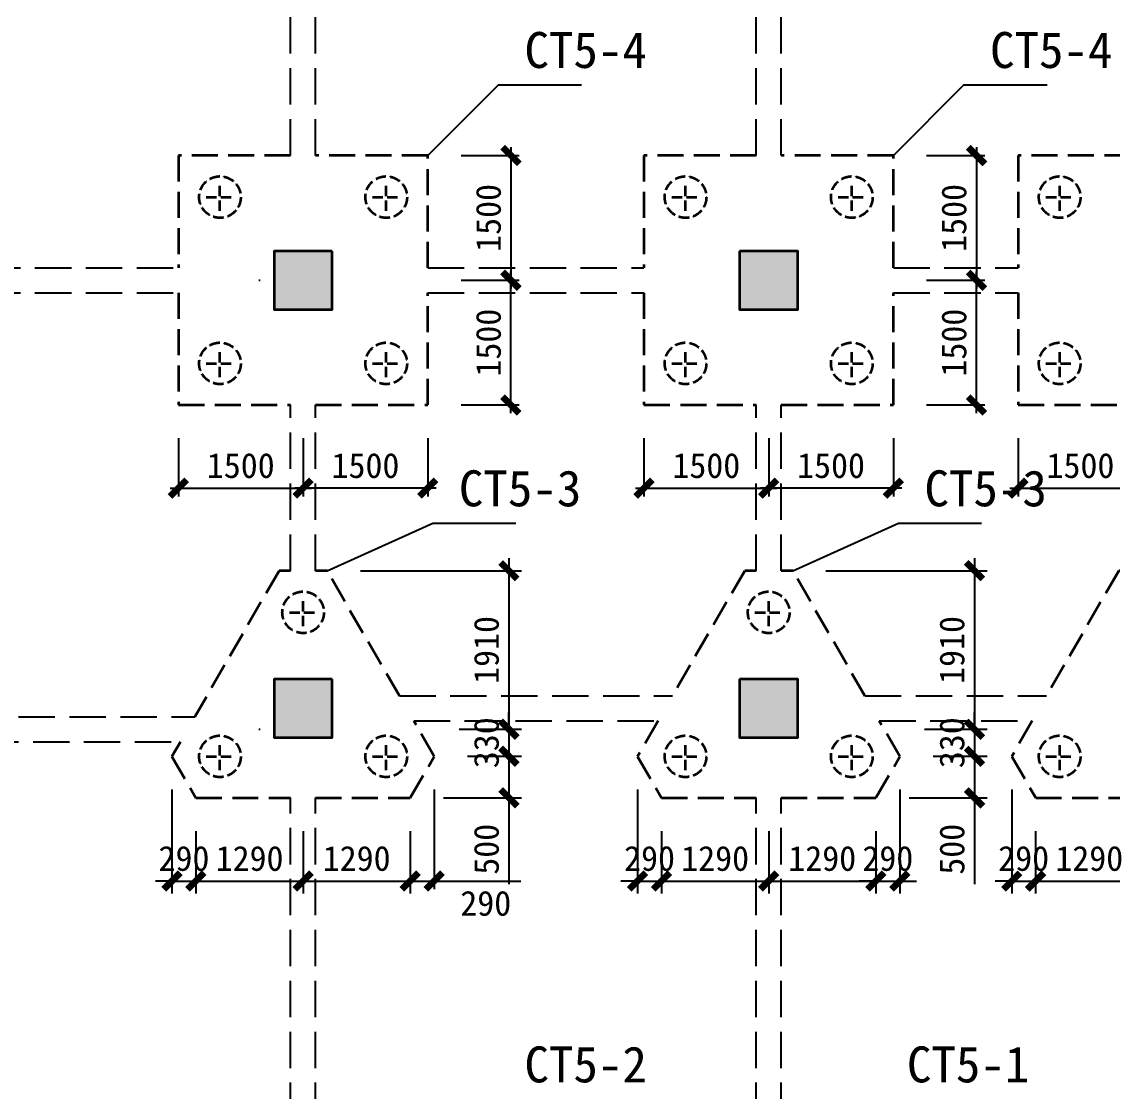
# Model space of a CAD drawing. Header units: millimetres. Extents: x -8252 to 341964, y -299084 to 206355.
# Drawn here: x 171950 to 185065, y 8563 to 21424 of the extents above; entities that cross this region are included whole.
import ezdxf

# ---------------------------------------------------------------- set-up
doc = ezdxf.new("R2010")
doc.units = ezdxf.units.MM
doc.header["$LTSCALE"] = 500
doc.header["$PDMODE"] = 2
doc.header["$PDSIZE"] = 200
doc.linetypes.add('DASH', pattern=[0.35, 0.25, -0.1])
doc.linetypes.add('DASHDOT', pattern=[25.4, 12.7, -6.35, 0, -6.35])
for name, color, linetype in [('dim____', 70, 'Continuous'), ('DOTE', 20, 'DASHDOT'), ('txt', 7, 'Continuous')]:
    doc.layers.add(name, color=color, linetype=linetype)
for name, color, linetype, lineweight in [('kz', 50, 'Continuous', 25), ('s117', 4, 'Continuous', 25), ('s121', 2, 'Continuous', 35), ('zkz', 200, 'Continuous', 35)]:
    doc.layers.add(name, color=color, linetype=linetype, lineweight=lineweight)
doc.styles.add('宋体', font='')
doc.styles.get('宋体').set_extended_font_data('宋体')
doc.dimstyles.new('ISO-25', dxfattribs={"dimtxt": 2.5, "dimasz": 2.5, "dimexe": 1.25, "dimexo": 0.625, "dimtad": 1, "dimtxsty": 'Standard', "dimcen": 2.5, "dimadec": 0, "dimazin": 0, "dimtfac": 1, "dimtmove": 0, "dimatfit": 3, "dimfxl": 1, "dimarcsym": 0})

# ---------------------------------------------------------------- blocks, each defined once
blk = doc.blocks.new('_ArchTick')
at = {"color": 0, "linetype": 'ByBlock', "const_width": 0.4}
blk.add_lwpolyline([(-0.5, -0.5), (0.5, 0.5)], dxfattribs=at)
blk = doc.blocks.new('*D154')
at = {"layer": 'Defpoints', "color": 0, "transparency": 16777216}
for p in [(183933, 16816), (185433, 16816), (185433, 15816)]:
    blk.add_point(p, dxfattribs=at)
at = {"layer": 'dim____', "color": 0, "lineweight": -2, "transparency": 16777216}
for p, q in [((183933, 16416), (183933, 15716)), ((185433, 16416), (185433, 15716)), ((183833, 15816), (185533, 15816))]:
    blk.add_line(p, q, dxfattribs=at)
at = {"layer": 'dim____', "color": 0, "lineweight": -2, "transparency": 16777216, "xscale": 200, "yscale": 200, "zscale": 200, "rotation": 180}
blk.add_blockref('_ArchTick', (183933, 15816), dxfattribs=at)
at = {"layer": 'dim____', "color": 0, "lineweight": -2, "transparency": 16777216, "xscale": 200, "yscale": 200, "zscale": 200}
blk.add_blockref('_ArchTick', (185433, 15816), dxfattribs=at)
at = {"layer": 'dim____', "color": 7, "transparency": 16777216, "insert": (184683, 16086), "char_height": 300, "attachment_point": 5, "style": '宋体'}
blk.add_mtext('1500', dxfattribs=at)
blk = doc.blocks.new('*D164')
at = {"layer": 'Defpoints', "color": 0, "transparency": 16777216}
for p in [(173833, 16816), (175333, 16816), (175333, 15816)]:
    blk.add_point(p, dxfattribs=at)
at = {"layer": 'dim____', "color": 0, "lineweight": -2, "transparency": 16777216}
for p, q in [((173833, 16416), (173833, 15716)), ((175333, 16416), (175333, 15716)), ((173733, 15816), (175433, 15816))]:
    blk.add_line(p, q, dxfattribs=at)
at = {"layer": 'dim____', "color": 0, "lineweight": -2, "transparency": 16777216, "xscale": 200, "yscale": 200, "zscale": 200, "rotation": 180}
blk.add_blockref('_ArchTick', (173833, 15816), dxfattribs=at)
at = {"layer": 'dim____', "color": 0, "lineweight": -2, "transparency": 16777216, "xscale": 200, "yscale": 200, "zscale": 200}
blk.add_blockref('_ArchTick', (175333, 15816), dxfattribs=at)
at = {"layer": 'dim____', "color": 7, "transparency": 16777216, "insert": (174583, 16086), "char_height": 300, "attachment_point": 5, "style": '宋体'}
blk.add_mtext('1500', dxfattribs=at)
blk = doc.blocks.new('*D165')
at = {"layer": 'Defpoints', "color": 0, "transparency": 16777216}
for p in [(175333, 16816), (176833, 16816), (175333, 15816)]:
    blk.add_point(p, dxfattribs=at)
at = {"layer": 'dim____', "color": 0, "lineweight": -2, "transparency": 16777216}
for p, q in [((175333, 16416), (175333, 15716)), ((176833, 16416), (176833, 15716)), ((176933, 15816), (175233, 15816))]:
    blk.add_line(p, q, dxfattribs=at)
at = {"layer": 'dim____', "color": 0, "lineweight": -2, "transparency": 16777216, "xscale": 200, "yscale": 200, "zscale": 200, "rotation": 180}
blk.add_blockref('_ArchTick', (175333, 15816), dxfattribs=at)
at = {"layer": 'dim____', "color": 0, "lineweight": -2, "transparency": 16777216, "xscale": 200, "yscale": 200, "zscale": 200}
blk.add_blockref('_ArchTick', (176833, 15816), dxfattribs=at)
at = {"layer": 'dim____', "color": 7, "transparency": 16777216, "insert": (176083, 16086), "char_height": 300, "attachment_point": 5, "style": '宋体'}
blk.add_mtext('1500', dxfattribs=at)
blk = doc.blocks.new('*D166')
at = {"layer": 'Defpoints', "color": 0, "transparency": 16777216}
for p in [(176833, 18316), (177833, 18316), (176833, 16816)]:
    blk.add_point(p, dxfattribs=at)
at = {"layer": 'dim____', "color": 0, "lineweight": -2, "transparency": 16777216}
for p, q in [((177833, 16716), (177833, 18416)), ((177233, 18316), (177933, 18316)), ((177233, 16816), (177933, 16816))]:
    blk.add_line(p, q, dxfattribs=at)
at = {"layer": 'dim____', "color": 0, "lineweight": -2, "transparency": 16777216, "xscale": 200, "yscale": 200, "zscale": 200}
for p, rotation in [((177833, 18316), 90), ((177833, 16816), 270)]:
    blk.add_blockref('_ArchTick', p, dxfattribs=dict(at, rotation=rotation))
at = {"layer": 'dim____', "color": 7, "transparency": 16777216, "insert": (177563, 17566), "char_height": 300, "attachment_point": 5, "rotation": 90, "style": '宋体'}
blk.add_mtext('1500', dxfattribs=at)
blk = doc.blocks.new('*D167')
at = {"layer": 'Defpoints', "color": 0, "transparency": 16777216}
for p in [(176833, 19816), (176833, 18316), (177833, 18316)]:
    blk.add_point(p, dxfattribs=at)
at = {"layer": 'dim____', "color": 0, "lineweight": -2, "transparency": 16777216}
for p, q in [((177233, 19816), (177933, 19816)), ((177833, 19916), (177833, 18216)), ((177233, 18316), (177933, 18316))]:
    blk.add_line(p, q, dxfattribs=at)
at = {"layer": 'dim____', "color": 0, "lineweight": -2, "transparency": 16777216, "xscale": 200, "yscale": 200, "zscale": 200}
for p, rotation in [((177833, 19816), 90), ((177833, 18316), 270)]:
    blk.add_blockref('_ArchTick', p, dxfattribs=dict(at, rotation=rotation))
at = {"layer": 'dim____', "color": 7, "transparency": 16777216, "insert": (177563, 19066), "char_height": 300, "attachment_point": 5, "rotation": 90, "style": '宋体'}
blk.add_mtext('1500', dxfattribs=at)
blk = doc.blocks.new('*D358')
at = {"layer": 'Defpoints', "color": 0, "transparency": 16777216}
for p in [(182433, 18316), (183433, 18316), (182433, 16816)]:
    blk.add_point(p, dxfattribs=at)
at = {"layer": 'dim____', "color": 0, "lineweight": -2, "transparency": 16777216}
for p, q in [((183433, 16716), (183433, 18416)), ((182833, 18316), (183533, 18316)), ((182833, 16816), (183533, 16816))]:
    blk.add_line(p, q, dxfattribs=at)
at = {"layer": 'dim____', "color": 0, "lineweight": -2, "transparency": 16777216, "xscale": 200, "yscale": 200, "zscale": 200}
for p, rotation in [((183433, 18316), 90), ((183433, 16816), 270)]:
    blk.add_blockref('_ArchTick', p, dxfattribs=dict(at, rotation=rotation))
at = {"layer": 'dim____', "color": 7, "transparency": 16777216, "insert": (183163, 17566), "char_height": 300, "attachment_point": 5, "rotation": 90, "style": '宋体'}
blk.add_mtext('1500', dxfattribs=at)
blk = doc.blocks.new('*D359')
at = {"layer": 'Defpoints', "color": 0, "transparency": 16777216}
for p in [(182433, 19816), (182433, 18316), (183433, 18316)]:
    blk.add_point(p, dxfattribs=at)
at = {"layer": 'dim____', "color": 0, "lineweight": -2, "transparency": 16777216}
for p, q in [((182833, 19816), (183533, 19816)), ((183433, 19916), (183433, 18216)), ((182833, 18316), (183533, 18316))]:
    blk.add_line(p, q, dxfattribs=at)
at = {"layer": 'dim____', "color": 0, "lineweight": -2, "transparency": 16777216, "xscale": 200, "yscale": 200, "zscale": 200}
for p, rotation in [((183433, 19816), 90), ((183433, 18316), 270)]:
    blk.add_blockref('_ArchTick', p, dxfattribs=dict(at, rotation=rotation))
at = {"layer": 'dim____', "color": 7, "transparency": 16777216, "insert": (183163, 19066), "char_height": 300, "attachment_point": 5, "rotation": 90, "style": '宋体'}
blk.add_mtext('1500', dxfattribs=at)
blk = doc.blocks.new('*D360')
at = {"layer": 'Defpoints', "color": 0, "transparency": 16777216}
for p in [(179433, 16816), (180933, 16816), (180933, 15816)]:
    blk.add_point(p, dxfattribs=at)
at = {"layer": 'dim____', "color": 0, "lineweight": -2, "transparency": 16777216}
for p, q in [((179433, 16416), (179433, 15716)), ((180933, 16416), (180933, 15716)), ((179333, 15816), (181033, 15816))]:
    blk.add_line(p, q, dxfattribs=at)
at = {"layer": 'dim____', "color": 0, "lineweight": -2, "transparency": 16777216, "xscale": 200, "yscale": 200, "zscale": 200, "rotation": 180}
blk.add_blockref('_ArchTick', (179433, 15816), dxfattribs=at)
at = {"layer": 'dim____', "color": 0, "lineweight": -2, "transparency": 16777216, "xscale": 200, "yscale": 200, "zscale": 200}
blk.add_blockref('_ArchTick', (180933, 15816), dxfattribs=at)
at = {"layer": 'dim____', "color": 7, "transparency": 16777216, "insert": (180183, 16086), "char_height": 300, "attachment_point": 5, "style": '宋体'}
blk.add_mtext('1500', dxfattribs=at)
blk = doc.blocks.new('*D361')
at = {"layer": 'Defpoints', "color": 0, "transparency": 16777216}
for p in [(180933, 16816), (182433, 16816), (180933, 15816)]:
    blk.add_point(p, dxfattribs=at)
at = {"layer": 'dim____', "color": 0, "lineweight": -2, "transparency": 16777216}
for p, q in [((180933, 16416), (180933, 15716)), ((182433, 16416), (182433, 15716)), ((182533, 15816), (180833, 15816))]:
    blk.add_line(p, q, dxfattribs=at)
at = {"layer": 'dim____', "color": 0, "lineweight": -2, "transparency": 16777216, "xscale": 200, "yscale": 200, "zscale": 200, "rotation": 180}
blk.add_blockref('_ArchTick', (180933, 15816), dxfattribs=at)
at = {"layer": 'dim____', "color": 0, "lineweight": -2, "transparency": 16777216, "xscale": 200, "yscale": 200, "zscale": 200}
blk.add_blockref('_ArchTick', (182433, 15816), dxfattribs=at)
at = {"layer": 'dim____', "color": 7, "transparency": 16777216, "insert": (181683, 16086), "char_height": 300, "attachment_point": 5, "style": '宋体'}
blk.add_mtext('1500', dxfattribs=at)
blk = doc.blocks.new('*D387')
at = {"layer": 'Defpoints', "color": 0, "transparency": 16777216}
for p in [(173756, 12591), (174044, 12091), (174044, 11091)]:
    blk.add_point(p, dxfattribs=at)
at = {"layer": 'dim____', "color": 0, "lineweight": -2, "transparency": 16777216}
for p, q in [((173756, 12191), (173756, 10941)), ((174044, 11691), (174044, 10941)), ((173756, 11091), (173556, 11091)), ((173756, 11091), (174044, 11091)), ((174044, 11091), (174244, 11091))]:
    blk.add_line(p, q, dxfattribs=at)
at = {"layer": 'dim____', "color": 0, "lineweight": -2, "transparency": 16777216, "xscale": 200, "yscale": 200, "zscale": 200}
blk.add_blockref('_ArchTick', (173756, 11091), dxfattribs=at)
at = {"layer": 'dim____', "color": 0, "lineweight": -2, "transparency": 16777216, "xscale": 200, "yscale": 200, "zscale": 200, "rotation": 180}
blk.add_blockref('_ArchTick', (174044, 11091), dxfattribs=at)
at = {"layer": 'dim____', "color": 7, "transparency": 16777216, "insert": (173900, 11361), "char_height": 300, "attachment_point": 5, "style": '宋体'}
blk.add_mtext('290', dxfattribs=at)
blk = doc.blocks.new('*D388')
at = {"layer": 'Defpoints', "color": 0, "transparency": 16777216}
for p in [(174044, 12091), (175333, 12091), (175333, 11091)]:
    blk.add_point(p, dxfattribs=at)
at = {"layer": 'dim____', "color": 0, "lineweight": -2, "transparency": 16777216}
for p, q in [((174044, 11691), (174044, 10941)), ((175333, 11691), (175333, 10941)), ((173894, 11091), (175483, 11091))]:
    blk.add_line(p, q, dxfattribs=at)
at = {"layer": 'dim____', "color": 0, "lineweight": -2, "transparency": 16777216, "xscale": 200, "yscale": 200, "zscale": 200, "rotation": 180}
blk.add_blockref('_ArchTick', (174044, 11091), dxfattribs=at)
at = {"layer": 'dim____', "color": 0, "lineweight": -2, "transparency": 16777216, "xscale": 200, "yscale": 200, "zscale": 200}
blk.add_blockref('_ArchTick', (175333, 11091), dxfattribs=at)
at = {"layer": 'dim____', "color": 7, "transparency": 16777216, "insert": (174689, 11361), "char_height": 300, "attachment_point": 5, "style": '宋体'}
blk.add_mtext('1290', dxfattribs=at)
blk = doc.blocks.new('*D389')
at = {"layer": 'Defpoints', "color": 0, "transparency": 16777216}
for p in [(175333, 12091), (176622, 12091), (176622, 11091)]:
    blk.add_point(p, dxfattribs=at)
at = {"layer": 'dim____', "color": 0, "lineweight": -2, "transparency": 16777216}
for p, q in [((175333, 11691), (175333, 10941)), ((176622, 11691), (176622, 10941)), ((175183, 11091), (176772, 11091))]:
    blk.add_line(p, q, dxfattribs=at)
at = {"layer": 'dim____', "color": 0, "lineweight": -2, "transparency": 16777216, "xscale": 200, "yscale": 200, "zscale": 200, "rotation": 180}
blk.add_blockref('_ArchTick', (175333, 11091), dxfattribs=at)
at = {"layer": 'dim____', "color": 0, "lineweight": -2, "transparency": 16777216, "xscale": 200, "yscale": 200, "zscale": 200}
blk.add_blockref('_ArchTick', (176622, 11091), dxfattribs=at)
at = {"layer": 'dim____', "color": 7, "transparency": 16777216, "insert": (175977, 11361), "char_height": 300, "attachment_point": 5, "style": '宋体'}
blk.add_mtext('1290', dxfattribs=at)
blk = doc.blocks.new('*D390')
at = {"layer": 'Defpoints', "color": 0, "transparency": 16777216}
for p in [(176910, 12591), (176622, 12091), (176910, 11091)]:
    blk.add_point(p, dxfattribs=at)
at = {"layer": 'dim____', "color": 0, "lineweight": -2, "transparency": 16777216}
for p, q in [((176910, 12191), (176910, 10991)), ((176622, 11691), (176622, 10991)), ((176522, 11091), (176910, 11091)), ((176910, 11091), (177950, 11091))]:
    blk.add_line(p, q, dxfattribs=at)
at = {"layer": 'dim____', "color": 0, "lineweight": -2, "transparency": 16777216, "xscale": 200, "yscale": 200, "zscale": 200, "rotation": 180}
blk.add_blockref('_ArchTick', (176622, 11091), dxfattribs=at)
at = {"layer": 'dim____', "color": 0, "lineweight": -2, "transparency": 16777216, "xscale": 200, "yscale": 200, "zscale": 200}
blk.add_blockref('_ArchTick', (176910, 11091), dxfattribs=at)
at = {"layer": 'dim____', "color": 7, "transparency": 16777216, "insert": (177530, 10821), "char_height": 300, "attachment_point": 5, "style": '宋体'}
blk.add_mtext('290', dxfattribs=at)
blk = doc.blocks.new('*D391')
at = {"layer": 'Defpoints', "color": 0, "transparency": 16777216}
for p in [(175622, 14823), (176809, 12916), (177809, 12916)]:
    blk.add_point(p, dxfattribs=at)
at = {"layer": 'dim____', "color": 0, "lineweight": -2, "transparency": 16777216}
for p, q in [((177809, 14973), (177809, 12766)), ((176022, 14823), (177959, 14823)), ((177209, 12916), (177959, 12916))]:
    blk.add_line(p, q, dxfattribs=at)
at = {"layer": 'dim____', "color": 0, "lineweight": -2, "transparency": 16777216, "xscale": 200, "yscale": 200, "zscale": 200}
for p, rotation in [((177809, 14823), 90), ((177809, 12916), 270)]:
    blk.add_blockref('_ArchTick', p, dxfattribs=dict(at, rotation=rotation))
at = {"layer": 'dim____', "color": 7, "transparency": 16777216, "insert": (177539, 13870), "char_height": 300, "attachment_point": 5, "rotation": 90, "style": '宋体'}
blk.add_mtext('1910', dxfattribs=at)
blk = doc.blocks.new('*D385')
at = {"layer": 'Defpoints', "color": 0, "transparency": 16777216}
for p in [(176809, 12916), (176910, 12591), (177809, 12591)]:
    blk.add_point(p, dxfattribs=at)
at = {"layer": 'dim____', "color": 0, "lineweight": -2, "transparency": 16777216}
for p, q in [((177809, 12916), (177809, 13116)), ((177209, 12916), (177959, 12916)), ((177809, 12916), (177809, 12591)), ((177310, 12591), (177959, 12591)), ((177809, 12591), (177809, 12391))]:
    blk.add_line(p, q, dxfattribs=at)
at = {"layer": 'dim____', "color": 0, "lineweight": -2, "transparency": 16777216, "xscale": 200, "yscale": 200, "zscale": 200}
for p, rotation in [((177809, 12916), 270), ((177809, 12591), 90)]:
    blk.add_blockref('_ArchTick', p, dxfattribs=dict(at, rotation=rotation))
at = {"layer": 'dim____', "color": 7, "transparency": 16777216, "insert": (177539, 12754), "char_height": 300, "attachment_point": 5, "rotation": 90, "style": '宋体'}
blk.add_mtext('330', dxfattribs=at)
blk = doc.blocks.new('*D386')
at = {"layer": 'Defpoints', "color": 0, "transparency": 16777216}
for p in [(176910, 12591), (176622, 12091), (177809, 12091)]:
    blk.add_point(p, dxfattribs=at)
at = {"layer": 'dim____', "color": 0, "lineweight": -2, "transparency": 16777216}
for p, q in [((177809, 12741), (177809, 12091)), ((177310, 12591), (177959, 12591)), ((177022, 12091), (177959, 12091)), ((177809, 12091), (177809, 11054))]:
    blk.add_line(p, q, dxfattribs=at)
at = {"layer": 'dim____', "color": 0, "lineweight": -2, "transparency": 16777216, "xscale": 200, "yscale": 200, "zscale": 200}
for p, rotation in [((177809, 12591), 90), ((177809, 12091), 270)]:
    blk.add_blockref('_ArchTick', p, dxfattribs=dict(at, rotation=rotation))
at = {"layer": 'dim____', "color": 7, "transparency": 16777216, "insert": (177539, 11473), "char_height": 300, "attachment_point": 5, "rotation": 90, "style": '宋体'}
blk.add_mtext('500', dxfattribs=at)
blk = doc.blocks.new('*D392')
at = {"layer": 'Defpoints', "color": 0, "transparency": 16777216}
for p in [(179356, 12591), (179644, 12091), (179644, 11091)]:
    blk.add_point(p, dxfattribs=at)
at = {"layer": 'dim____', "color": 0, "lineweight": -2, "transparency": 16777216}
for p, q in [((179356, 12191), (179356, 10941)), ((179644, 11691), (179644, 10941)), ((179356, 11091), (179156, 11091)), ((179356, 11091), (179644, 11091)), ((179644, 11091), (179844, 11091))]:
    blk.add_line(p, q, dxfattribs=at)
at = {"layer": 'dim____', "color": 0, "lineweight": -2, "transparency": 16777216, "xscale": 200, "yscale": 200, "zscale": 200}
blk.add_blockref('_ArchTick', (179356, 11091), dxfattribs=at)
at = {"layer": 'dim____', "color": 0, "lineweight": -2, "transparency": 16777216, "xscale": 200, "yscale": 200, "zscale": 200, "rotation": 180}
blk.add_blockref('_ArchTick', (179644, 11091), dxfattribs=at)
at = {"layer": 'dim____', "color": 7, "transparency": 16777216, "insert": (179500, 11361), "char_height": 300, "attachment_point": 5, "style": '宋体'}
blk.add_mtext('290', dxfattribs=at)
blk = doc.blocks.new('*D393')
at = {"layer": 'Defpoints', "color": 0, "transparency": 16777216}
for p in [(179644, 12091), (180933, 12091), (180933, 11091)]:
    blk.add_point(p, dxfattribs=at)
at = {"layer": 'dim____', "color": 0, "lineweight": -2, "transparency": 16777216}
for p, q in [((179644, 11691), (179644, 10941)), ((180933, 11691), (180933, 10941)), ((179494, 11091), (181083, 11091))]:
    blk.add_line(p, q, dxfattribs=at)
at = {"layer": 'dim____', "color": 0, "lineweight": -2, "transparency": 16777216, "xscale": 200, "yscale": 200, "zscale": 200, "rotation": 180}
blk.add_blockref('_ArchTick', (179644, 11091), dxfattribs=at)
at = {"layer": 'dim____', "color": 0, "lineweight": -2, "transparency": 16777216, "xscale": 200, "yscale": 200, "zscale": 200}
blk.add_blockref('_ArchTick', (180933, 11091), dxfattribs=at)
at = {"layer": 'dim____', "color": 7, "transparency": 16777216, "insert": (180289, 11361), "char_height": 300, "attachment_point": 5, "style": '宋体'}
blk.add_mtext('1290', dxfattribs=at)
blk = doc.blocks.new('*D394')
at = {"layer": 'Defpoints', "color": 0, "transparency": 16777216}
for p in [(180933, 12091), (182222, 12091), (182222, 11091)]:
    blk.add_point(p, dxfattribs=at)
at = {"layer": 'dim____', "color": 0, "lineweight": -2, "transparency": 16777216}
for p, q in [((180933, 11691), (180933, 10941)), ((182222, 11691), (182222, 10941)), ((180783, 11091), (182372, 11091))]:
    blk.add_line(p, q, dxfattribs=at)
at = {"layer": 'dim____', "color": 0, "lineweight": -2, "transparency": 16777216, "xscale": 200, "yscale": 200, "zscale": 200, "rotation": 180}
blk.add_blockref('_ArchTick', (180933, 11091), dxfattribs=at)
at = {"layer": 'dim____', "color": 0, "lineweight": -2, "transparency": 16777216, "xscale": 200, "yscale": 200, "zscale": 200}
blk.add_blockref('_ArchTick', (182222, 11091), dxfattribs=at)
at = {"layer": 'dim____', "color": 7, "transparency": 16777216, "insert": (181577, 11361), "char_height": 300, "attachment_point": 5, "style": '宋体'}
blk.add_mtext('1290', dxfattribs=at)
blk = doc.blocks.new('*D395')
at = {"layer": 'Defpoints', "color": 0, "transparency": 16777216}
for p in [(182510, 12591), (182222, 12091), (182510, 11091)]:
    blk.add_point(p, dxfattribs=at)
at = {"layer": 'dim____', "color": 0, "lineweight": -2, "transparency": 16777216}
for p, q in [((182510, 12191), (182510, 10941)), ((182222, 11691), (182222, 10941)), ((182222, 11091), (182022, 11091)), ((182222, 11091), (182510, 11091)), ((182510, 11091), (182710, 11091))]:
    blk.add_line(p, q, dxfattribs=at)
at = {"layer": 'dim____', "color": 0, "lineweight": -2, "transparency": 16777216, "xscale": 200, "yscale": 200, "zscale": 200}
blk.add_blockref('_ArchTick', (182222, 11091), dxfattribs=at)
at = {"layer": 'dim____', "color": 0, "lineweight": -2, "transparency": 16777216, "xscale": 200, "yscale": 200, "zscale": 200, "rotation": 180}
blk.add_blockref('_ArchTick', (182510, 11091), dxfattribs=at)
at = {"layer": 'dim____', "color": 7, "transparency": 16777216, "insert": (182366, 11361), "char_height": 300, "attachment_point": 5, "style": '宋体'}
blk.add_mtext('290', dxfattribs=at)
blk = doc.blocks.new('*D396')
at = {"layer": 'Defpoints', "color": 0, "transparency": 16777216}
for p in [(181222, 14823), (182409, 12916), (183409, 12916)]:
    blk.add_point(p, dxfattribs=at)
at = {"layer": 'dim____', "color": 0, "lineweight": -2, "transparency": 16777216}
for p, q in [((183409, 14973), (183409, 12766)), ((181622, 14823), (183559, 14823)), ((182809, 12916), (183559, 12916))]:
    blk.add_line(p, q, dxfattribs=at)
at = {"layer": 'dim____', "color": 0, "lineweight": -2, "transparency": 16777216, "xscale": 200, "yscale": 200, "zscale": 200}
for p, rotation in [((183409, 14823), 90), ((183409, 12916), 270)]:
    blk.add_blockref('_ArchTick', p, dxfattribs=dict(at, rotation=rotation))
at = {"layer": 'dim____', "color": 7, "transparency": 16777216, "insert": (183139, 13870), "char_height": 300, "attachment_point": 5, "rotation": 90, "style": '宋体'}
blk.add_mtext('1910', dxfattribs=at)
blk = doc.blocks.new('*D397')
at = {"layer": 'Defpoints', "color": 0, "transparency": 16777216}
for p in [(182409, 12916), (182510, 12591), (183409, 12591)]:
    blk.add_point(p, dxfattribs=at)
at = {"layer": 'dim____', "color": 0, "lineweight": -2, "transparency": 16777216}
for p, q in [((183409, 12916), (183409, 13116)), ((182809, 12916), (183559, 12916)), ((183409, 12916), (183409, 12591)), ((182910, 12591), (183559, 12591)), ((183409, 12591), (183409, 12391))]:
    blk.add_line(p, q, dxfattribs=at)
at = {"layer": 'dim____', "color": 0, "lineweight": -2, "transparency": 16777216, "xscale": 200, "yscale": 200, "zscale": 200}
for p, rotation in [((183409, 12916), 270), ((183409, 12591), 90)]:
    blk.add_blockref('_ArchTick', p, dxfattribs=dict(at, rotation=rotation))
at = {"layer": 'dim____', "color": 7, "transparency": 16777216, "insert": (183139, 12754), "char_height": 300, "attachment_point": 5, "rotation": 90, "style": '宋体'}
blk.add_mtext('330', dxfattribs=at)
blk = doc.blocks.new('*D398')
at = {"layer": 'Defpoints', "color": 0, "transparency": 16777216}
for p in [(182510, 12591), (182222, 12091), (183409, 12091)]:
    blk.add_point(p, dxfattribs=at)
at = {"layer": 'dim____', "color": 0, "lineweight": -2, "transparency": 16777216}
for p, q in [((183409, 12741), (183409, 12091)), ((182910, 12591), (183559, 12591)), ((182622, 12091), (183559, 12091)), ((183409, 12091), (183409, 11054))]:
    blk.add_line(p, q, dxfattribs=at)
at = {"layer": 'dim____', "color": 0, "lineweight": -2, "transparency": 16777216, "xscale": 200, "yscale": 200, "zscale": 200}
for p, rotation in [((183409, 12591), 90), ((183409, 12091), 270)]:
    blk.add_blockref('_ArchTick', p, dxfattribs=dict(at, rotation=rotation))
at = {"layer": 'dim____', "color": 7, "transparency": 16777216, "insert": (183139, 11473), "char_height": 300, "attachment_point": 5, "rotation": 90, "style": '宋体'}
blk.add_mtext('500', dxfattribs=at)
blk = doc.blocks.new('*D399')
at = {"layer": 'Defpoints', "color": 0, "transparency": 16777216}
for p in [(183856, 12591), (184144, 12091), (184144, 11091)]:
    blk.add_point(p, dxfattribs=at)
at = {"layer": 'dim____', "color": 0, "lineweight": -2, "transparency": 16777216}
for p, q in [((183856, 12191), (183856, 10941)), ((184144, 11691), (184144, 10941)), ((183856, 11091), (183656, 11091)), ((183856, 11091), (184144, 11091)), ((184144, 11091), (184344, 11091))]:
    blk.add_line(p, q, dxfattribs=at)
at = {"layer": 'dim____', "color": 0, "lineweight": -2, "transparency": 16777216, "xscale": 200, "yscale": 200, "zscale": 200}
blk.add_blockref('_ArchTick', (183856, 11091), dxfattribs=at)
at = {"layer": 'dim____', "color": 0, "lineweight": -2, "transparency": 16777216, "xscale": 200, "yscale": 200, "zscale": 200, "rotation": 180}
blk.add_blockref('_ArchTick', (184144, 11091), dxfattribs=at)
at = {"layer": 'dim____', "color": 7, "transparency": 16777216, "insert": (184000, 11361), "char_height": 300, "attachment_point": 5, "style": '宋体'}
blk.add_mtext('290', dxfattribs=at)
blk = doc.blocks.new('*D400')
at = {"layer": 'Defpoints', "color": 0, "transparency": 16777216}
for p in [(184144, 12091), (185433, 12091), (185433, 11091)]:
    blk.add_point(p, dxfattribs=at)
at = {"layer": 'dim____', "color": 0, "lineweight": -2, "transparency": 16777216}
for p, q in [((184144, 11691), (184144, 10941)), ((185433, 11691), (185433, 10941)), ((183994, 11091), (185583, 11091))]:
    blk.add_line(p, q, dxfattribs=at)
at = {"layer": 'dim____', "color": 0, "lineweight": -2, "transparency": 16777216, "xscale": 200, "yscale": 200, "zscale": 200, "rotation": 180}
blk.add_blockref('_ArchTick', (184144, 11091), dxfattribs=at)
at = {"layer": 'dim____', "color": 0, "lineweight": -2, "transparency": 16777216, "xscale": 200, "yscale": 200, "zscale": 200}
blk.add_blockref('_ArchTick', (185433, 11091), dxfattribs=at)
at = {"layer": 'dim____', "color": 7, "transparency": 16777216, "insert": (184789, 11361), "char_height": 300, "attachment_point": 5, "style": '宋体'}
blk.add_mtext('1290', dxfattribs=at)

msp = doc.modelspace()

# ---------------------------------------------------------------- hatches: boundary and pattern name
at = {"layer": 'kz'}
h = msp.add_hatch(color=52, dxfattribs=at)
h.dxf.hatch_style = 1
h.paths.add_polyline_path([(175683.088, 18666.423), (174983.088, 18666.423), (174983.088, 17966.423), (175683.088, 17966.423)])
h = msp.add_hatch(color=52, dxfattribs=at)
h.dxf.hatch_style = 1
h.paths.add_polyline_path([(180583.088, 18666.423), (180583.088, 17966.423), (181283.088, 17966.423), (181283.088, 18666.423)])
h = msp.add_hatch(color=52, dxfattribs=at)
h.dxf.hatch_style = 1
h.paths.add_polyline_path([(175683.088, 13517.423), (174983.088, 13517.423), (174983.088, 12817.423), (175683.088, 12817.423)])
h = msp.add_hatch(color=52, dxfattribs=at)
h.dxf.hatch_style = 1
h.paths.add_polyline_path([(180583.088, 13517.423), (180583.088, 12817.423), (181283.088, 12817.423), (181283.088, 13517.423)])

# ---------------------------------------------------------------- linework, layer by layer
at = {"layer": 'DOTE', "ltscale": 5}
for p, q in [((175333.088, 59216.423), (175333.088, -2133.577)), ((222433.088, 18316.423), (143483.088, 18316.423)), ((222433.088, 12916.423), (143483.088, 12916.423))]:
    msp.add_line(p, q, dxfattribs=at)
at = {"layer": 'kz', "lineweight": 35}
for points in [[(175683.088, 18666.423), (174983.088, 18666.423), (174983.088, 17966.423), (175683.088, 17966.423)], [(180583.088, 18666.423), (180583.088, 17966.423), (181283.088, 17966.423), (181283.088, 18666.423)], [(175683.088, 13517.423), (174983.088, 13517.423), (174983.088, 12817.423), (175683.088, 12817.423)], [(180583.088, 13517.423), (180583.088, 12817.423), (181283.088, 12817.423), (181283.088, 13517.423)]]:
    msp.add_lwpolyline(points, close=True, dxfattribs=at)
at = {"layer": 's117', "linetype": 'DASH', "ltscale": 3.5}
for p, q in [((180783.088, 19816.423), (180783.088, 22866.423)), ((181083.088, 19816.423), (181083.088, 22866.423)), ((175183.088, 19816.423), (175183.088, 22689.073)), ((175483.088, 19816.423), (175483.088, 22689.073)), ((168433.088, 18466.423), (173833.088, 18466.423)), ((176833.088, 18466.423), (179433.088, 18466.423)), ((182433.088, 18466.423), (183933.088, 18466.423)), ((168433.088, 18166.423), (173833.088, 18166.423)), ((176833.088, 18166.423), (179433.088, 18166.423)), ((182433.088, 18166.423), (183933.088, 18166.423)), ((175183.088, 14822.124), (175183.088, 16816.423)), ((175483.088, 14822.124), (175483.088, 16816.423)), ((180783.088, 14822.124), (180783.088, 16816.423)), ((181083.088, 14822.124), (181083.088, 16816.423)), ((176490.503, 13317.423), (179775.674, 13317.423)), ((182090.504, 13317.423), (184275.673, 13317.423)), ((168235.995, 13066.423), (174030.759, 13066.423)), ((176663.708, 13017.423), (179602.469, 13017.423)), ((182263.709, 13017.423), (184102.468, 13017.423)), ((168409.2, 12766.423), (173857.554, 12766.423)), ((175183.088, 7616.423), (175183.088, 12090.073)), ((175483.088, 7616.423), (175483.088, 12090.073)), ((180783.088, 7616.423), (180783.088, 12090.073)), ((181083.088, 7616.423), (181083.088, 12090.073))]:
    msp.add_line(p, q, dxfattribs=at)
at = {"layer": 's121', "linetype": 'DASH', "ltscale": 2.5}
for points in [[(175183.088, 19816.423), (173833.088, 19816.423), (173833.088, 18466.423)], [(176833.088, 18466.423), (176833.088, 19816.423), (175483.088, 19816.423)], [(180783.088, 19816.423), (179433.088, 19816.423), (179433.088, 18466.423)], [(182433.088, 18466.423), (182433.088, 19816.423), (181083.088, 19816.423)], [(185283.088, 19816.423), (183933.088, 19816.423), (183933.088, 18466.423)], [(173833.088, 18166.423), (173833.088, 16816.423), (175183.088, 16816.423)], [(175483.088, 16816.423), (176833.088, 16816.423), (176833.088, 18166.423)], [(179433.088, 18166.423), (179433.088, 16816.423), (180783.088, 16816.423)], [(181083.088, 16816.423), (182433.088, 16816.423), (182433.088, 18166.423)], [(183933.088, 18166.423), (183933.088, 16816.423), (185283.088, 16816.423)], [(175183.088, 14822.124), (175044.412, 14822.124), (174030.759, 13066.423)], [(176490.503, 13317.423), (175621.764, 14822.124), (175483.088, 14822.124)], [(180783.088, 14822.124), (180644.412, 14822.124), (179775.674, 13317.423)], [(182090.504, 13317.423), (181221.764, 14822.124), (181083.088, 14822.124)], [(185283.088, 14822.124), (185144.412, 14822.124), (184275.673, 13317.423)], [(175483.088, 12090.073), (176621.764, 12090.074), (176910.438, 12590.074), (176663.708, 13017.423)], [(179602.469, 13017.423), (179355.738, 12590.073), (179644.412, 12090.073), (180783.088, 12090.073)], [(181083.088, 12090.073), (182221.764, 12090.074), (182510.44, 12590.074), (182263.709, 13017.423)], [(184102.468, 13017.423), (183855.737, 12590.073), (184144.412, 12090.073), (185283.088, 12090.073)], [(173857.554, 12766.423), (173755.738, 12590.073), (174044.412, 12090.073), (175183.088, 12090.073)]]:
    msp.add_lwpolyline(points, dxfattribs=at)
at = {"layer": 'txt'}
for points in [[(176833.088, 19816.423), (177681.616, 20664.951), (178681.616, 20664.951)], [(182433.088, 19816.423), (183281.616, 20664.951), (184281.616, 20664.951)], [(175621.578, 14823.124), (176892.831, 15393.329), (177892.831, 15393.329)], [(181221.578, 14823.124), (182492.831, 15393.329), (183492.831, 15393.329)]]:
    msp.add_lwpolyline(points, dxfattribs=at)
at = {"layer": 'zkz', "linetype": 'DASH'}
for p, q in [((174333.088, 19151.423), (174333.088, 19481.423)), ((176333.088, 19151.423), (176333.088, 19481.423)), ((179933.088, 19151.423), (179933.088, 19481.423)), ((181933.088, 19151.423), (181933.088, 19481.423)), ((184433.088, 19151.423), (184433.088, 19481.423)), ((174168.088, 19316.423), (174498.088, 19316.423)), ((176168.088, 19316.423), (176498.088, 19316.423)), ((179768.088, 19316.423), (180098.088, 19316.423)), ((181768.088, 19316.423), (182098.088, 19316.423)), ((184268.088, 19316.423), (184598.088, 19316.423)), ((174333.088, 17151.423), (174333.088, 17481.423)), ((176333.088, 17151.423), (176333.088, 17481.423)), ((179933.088, 17151.423), (179933.088, 17481.423)), ((181933.088, 17151.423), (181933.088, 17481.423)), ((184433.088, 17151.423), (184433.088, 17481.423)), ((174168.088, 17316.423), (174498.088, 17316.423)), ((176168.088, 17316.423), (176498.088, 17316.423)), ((179768.088, 17316.423), (180098.088, 17316.423)), ((181768.088, 17316.423), (182098.088, 17316.423)), ((184268.088, 17316.423), (184598.088, 17316.423)), ((175333.088, 14157.124), (175333.088, 14487.124)), ((180933.088, 14157.124), (180933.088, 14487.124)), ((175168.088, 14322.124), (175498.088, 14322.124)), ((180768.088, 14322.124), (181098.088, 14322.124)), ((174333.088, 12425.073), (174333.088, 12755.073)), ((176333.088, 12425.074), (176333.088, 12755.074)), ((179933.088, 12425.073), (179933.088, 12755.073)), ((181933.088, 12425.074), (181933.088, 12755.074)), ((184433.088, 12425.073), (184433.088, 12755.073)), ((174168.088, 12590.073), (174498.088, 12590.073)), ((176168.088, 12590.074), (176498.088, 12590.074)), ((179768.088, 12590.073), (180098.088, 12590.073)), ((181768.088, 12590.074), (182098.088, 12590.074)), ((184268.088, 12590.073), (184598.088, 12590.073))]:
    msp.add_line(p, q, dxfattribs=at)
for centre in [(174333.088, 19316.423), (176333.088, 19316.423), (179933.088, 19316.423), (181933.088, 19316.423), (184433.088, 19316.423), (174333.088, 17316.423), (176333.088, 17316.423), (179933.088, 17316.423), (181933.088, 17316.423), (184433.088, 17316.423), (175333.088, 14322.124), (180933.088, 14322.124), (174333.088, 12590.073), (176333.088, 12590.074), (179933.088, 12590.073), (181933.088, 12590.074), (184433.088, 12590.073)]:
    msp.add_circle(centre, 250, dxfattribs=at)

# ---------------------------------------------------------------- texts
at = {"layer": 'txt', "char_height": 433, "width": 1000, "attachment_point": 5}
for s, insert in [('CT5-4', (178731.778, 21081.684)), ('CT5-4', (184331.778, 21081.684)), ('CT5-3', (177942.992, 15810.062)), ('CT5-3', (183542.992, 15810.062)), ('CT5-2', (178731.778, 8881.684)), ('CT5-1', (183331.778, 8881.684))]:
    msp.add_mtext(s, dxfattribs=dict(at, insert=insert))

# ---------------------------------------------------------------- dimensions: what is measured, and where the dimension line sits
at = {"layer": 'dim____'}
for p1, p2, distance, picture, middle in [((176833.088, 19816.423), (176833.088, 18316.423), 1000, '*D167', (177563.088, 19066.423)), ((182433.088, 19816.423), (182433.088, 18316.423), 1000, '*D359', (183163.088, 19066.423)), ((176833.088, 16816.423), (176833.088, 18316.423), -1000, '*D166', (177563.088, 17566.423)), ((182433.088, 16816.423), (182433.088, 18316.423), -1000, '*D358', (183163.088, 17566.423)), ((173833.088, 16816.423), (175333.088, 16816.423), -1000, '*D164', (174583.088, 16086.423)), ((176833.088, 16816.423), (175333.088, 16816.423), 1000, '*D165', (176083.088, 16086.423)), ((179433.088, 16816.423), (180933.088, 16816.423), -1000, '*D360', (180183.088, 16086.423)), ((182433.088, 16816.423), (180933.088, 16816.423), 1000, '*D361', (181683.088, 16086.423)), ((183933.088, 16816.423), (185433.088, 16816.423), -1000, '*D154', (184683.088, 16086.423))]:
    dim = msp.add_aligned_dim(p1=p1, p2=p2, distance=distance, dimstyle='ISO-25', override={"dimtxt": 300, "dimasz": 200, "dimexe": 100, "dimexo": 400, "dimgap": 120, "dimrnd": 10, "dimtxsty": '宋体', "dimblk1": 'ArchTick', "dimblk2": 'ArchTick', "dimsah": 1, "dimdle": 100, "dimclrt": 7, "dimtix": 1}, dxfattribs=at)
    dim.commit()
    dim.dimension.update_dxf_attribs({"geometry": picture, "text_midpoint": middle})
for base, p1, p2, picture, middle in [((177809.014, 12916.423), (175621.578, 14823.124), (176809.014, 12916.423), '*D391', (177539.014, 13869.774)), ((183409.014, 12916.423), (181221.578, 14823.124), (182409.014, 12916.423), '*D396', (183139.014, 13869.774)), ((177809.014, 12591.074), (176809.014, 12916.423), (176910.252, 12591.074), '*D385', (177539.014, 12753.749)), ((183409.014, 12591.074), (182409.014, 12916.423), (182510.252, 12591.074), '*D397', (183139.014, 12753.749))]:
    dim = msp.add_linear_dim(base=base, p1=p1, p2=p2, angle=90, dimstyle='ISO-25', override={"dimtxt": 300, "dimasz": 200, "dimexe": 150, "dimexo": 400, "dimgap": 120, "dimtad": 1, "dimrnd": 10, "dimtxsty": '宋体', "dimblk1": 'ArchTick', "dimblk2": 'ArchTick', "dimsah": 1, "dimdle": 150, "dimclrt": 7, "dimtix": 1, "dimtmove": 0}, dxfattribs=at)
    dim.commit()
    dim.dimension.update_dxf_attribs({"geometry": picture, "text_midpoint": middle})
for base, p1, p2, picture, middle in [((177809.014, 12091.074), (176910.252, 12591.074), (176621.578, 12091.074), '*D386', (177809.014, 11472.75)), ((183409.014, 12091.074), (182510.252, 12591.074), (182221.578, 12091.074), '*D398', (183409.014, 11472.75))]:
    dim = msp.add_linear_dim(base=base, p1=p1, p2=p2, angle=90, dimstyle='ISO-25', override={"dimtxt": 300, "dimasz": 200, "dimexe": 150, "dimexo": 400, "dimgap": 120, "dimrnd": 10, "dimtxsty": '宋体', "dimblk1": 'ArchTick', "dimblk2": 'ArchTick', "dimsah": 1, "dimdle": 150, "dimclrt": 7, "dimtix": 1}, dxfattribs=at)
    dim.commit()
    dim.dimension.update_dxf_attribs({"geometry": picture, "text_midpoint": middle, "dimtype": 160})
for base, p1, p2, override, picture, middle in [((174044.227, 11091.073), (173755.553, 12591.073), (174044.227, 12091.073), {"dimtxt": 300, "dimasz": 200, "dimexe": 150, "dimexo": 400, "dimgap": 120, "dimtad": 1, "dimrnd": 10, "dimtxsty": '宋体', "dimblk1": 'ArchTick', "dimblk2": 'ArchTick', "dimsah": 1, "dimdle": 150, "dimclrt": 7, "dimtix": 1, "dimtmove": 0}, '*D387', (173899.89, 11361.073)), ((176910.252, 11091.073), (176621.578, 12091.074), (176910.252, 12591.074), {"dimtxt": 300, "dimasz": 200, "dimexe": 100, "dimexo": 400, "dimgap": 120, "dimtad": 2, "dimrnd": 10, "dimtxsty": '宋体', "dimblk1": 'ArchTick', "dimblk2": 'ArchTick', "dimsah": 1, "dimdle": 100, "dimclrt": 7}, '*D390', (177530.252, 10821.073)), ((179644.227, 11091.073), (179355.553, 12591.073), (179644.227, 12091.073), {"dimtxt": 300, "dimasz": 200, "dimexe": 150, "dimexo": 400, "dimgap": 120, "dimtad": 1, "dimrnd": 10, "dimtxsty": '宋体', "dimblk1": 'ArchTick', "dimblk2": 'ArchTick', "dimsah": 1, "dimdle": 150, "dimclrt": 7, "dimtix": 1, "dimtmove": 0}, '*D392', (179499.89, 11361.073)), ((182510.252, 11091.073), (182221.578, 12091.074), (182510.252, 12591.074), {"dimtxt": 300, "dimasz": 200, "dimexe": 150, "dimexo": 400, "dimgap": 120, "dimtad": 1, "dimrnd": 10, "dimtxsty": '宋体', "dimblk1": 'ArchTick', "dimblk2": 'ArchTick', "dimsah": 1, "dimdle": 150, "dimclrt": 7, "dimtix": 1, "dimtmove": 0}, '*D395', (182365.915, 11361.073)), ((184144.225, 11091.073), (183855.551, 12591.073), (184144.225, 12091.073), {"dimtxt": 300, "dimasz": 200, "dimexe": 150, "dimexo": 400, "dimgap": 120, "dimtad": 1, "dimrnd": 10, "dimtxsty": '宋体', "dimblk1": 'ArchTick', "dimblk2": 'ArchTick', "dimsah": 1, "dimdle": 150, "dimclrt": 7, "dimtix": 1, "dimtmove": 0}, '*D399', (183999.888, 11361.073)), ((175333.088, 11091.073), (174044.227, 12091.073), (175333.088, 12091.073), {"dimtxt": 300, "dimasz": 200, "dimexe": 150, "dimexo": 400, "dimgap": 120, "dimtad": 1, "dimrnd": 10, "dimtxsty": '宋体', "dimblk1": 'ArchTick', "dimblk2": 'ArchTick', "dimsah": 1, "dimdle": 150, "dimclrt": 7, "dimtix": 1, "dimtmove": 0}, '*D388', (174688.657, 11361.073)), ((176621.578, 11091.073), (175333.088, 12091.073), (176621.578, 12091.074), {"dimtxt": 300, "dimasz": 200, "dimexe": 150, "dimexo": 400, "dimgap": 120, "dimtad": 1, "dimrnd": 10, "dimtxsty": '宋体', "dimblk1": 'ArchTick', "dimblk2": 'ArchTick', "dimsah": 1, "dimdle": 150, "dimclrt": 7, "dimtix": 1, "dimtmove": 0}, '*D389', (175977.333, 11361.073)), ((180933.088, 11091.073), (179644.227, 12091.073), (180933.088, 12091.073), {"dimtxt": 300, "dimasz": 200, "dimexe": 150, "dimexo": 400, "dimgap": 120, "dimtad": 1, "dimrnd": 10, "dimtxsty": '宋体', "dimblk1": 'ArchTick', "dimblk2": 'ArchTick', "dimsah": 1, "dimdle": 150, "dimclrt": 7, "dimtix": 1, "dimtmove": 0}, '*D393', (180288.657, 11361.073)), ((182221.578, 11091.073), (180933.088, 12091.073), (182221.578, 12091.074), {"dimtxt": 300, "dimasz": 200, "dimexe": 150, "dimexo": 400, "dimgap": 120, "dimtad": 1, "dimrnd": 10, "dimtxsty": '宋体', "dimblk1": 'ArchTick', "dimblk2": 'ArchTick', "dimsah": 1, "dimdle": 150, "dimclrt": 7, "dimtix": 1, "dimtmove": 0}, '*D394', (181577.333, 11361.073)), ((185433.086, 11091.073), (184144.225, 12091.073), (185433.086, 12091.073), {"dimtxt": 300, "dimasz": 200, "dimexe": 150, "dimexo": 400, "dimgap": 120, "dimtad": 1, "dimrnd": 10, "dimtxsty": '宋体', "dimblk1": 'ArchTick', "dimblk2": 'ArchTick', "dimsah": 1, "dimdle": 150, "dimclrt": 7, "dimtix": 1, "dimtmove": 0}, '*D400', (184788.655, 11361.073))]:
    dim = msp.add_linear_dim(base=base, p1=p1, p2=p2, dimstyle='ISO-25', override=override, dxfattribs=at)
    dim.commit()
    dim.dimension.update_dxf_attribs({"geometry": picture, "text_midpoint": middle})

doc.saveas('drawing.dxf')
